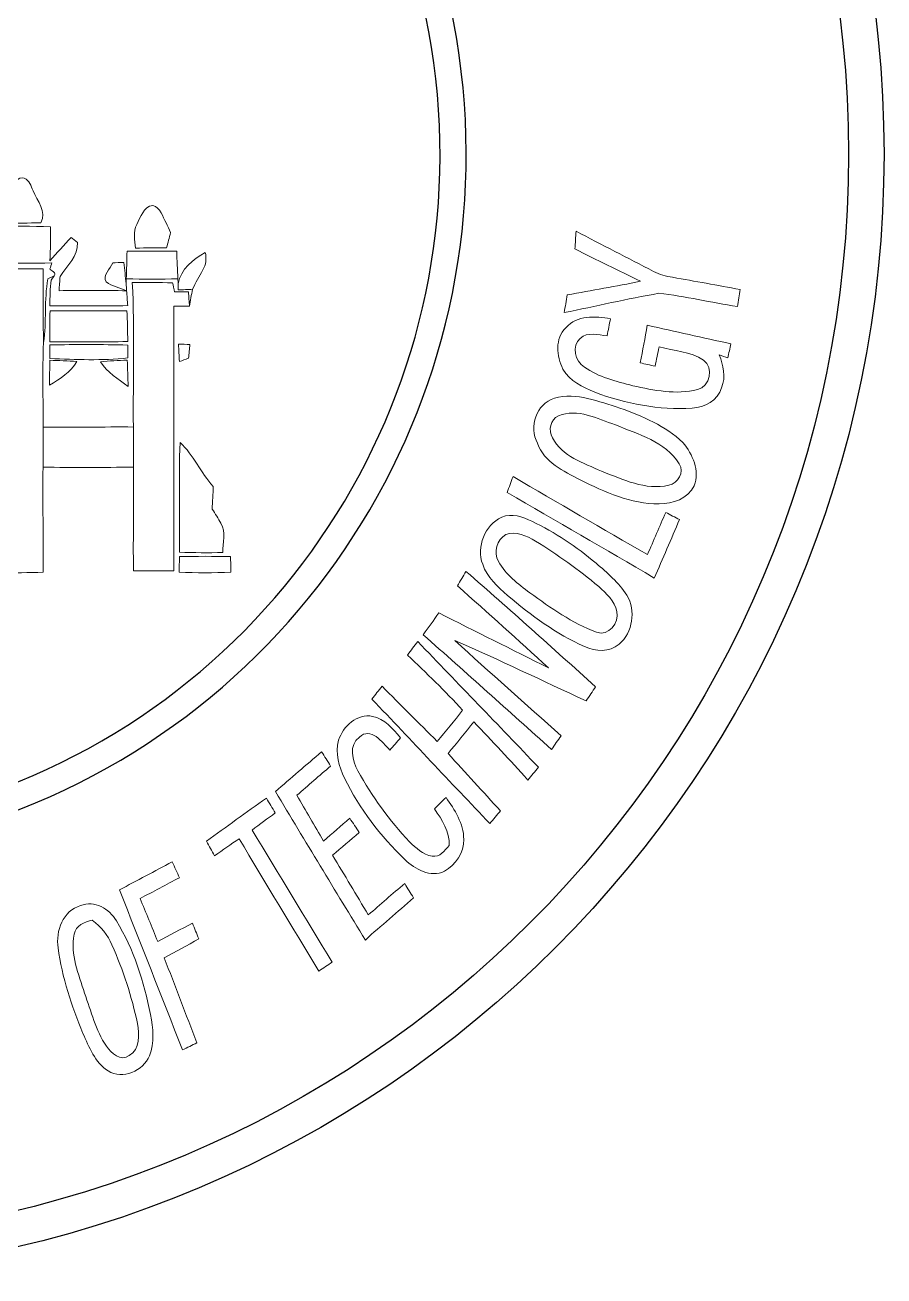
# Model space of a CAD drawing. Extents: x 31132 to 885236, y 345273 to 1212165.
# Drawn here: x 70974 to 71389, y 534571 to 535174 of the extents above; entities that cross this region are included whole.
import ezdxf

# ---------------------------------------------------------------- set-up
doc = ezdxf.new("R2010")
doc.units = 0
doc.header["$LTSCALE"] = 1000
doc.layers.get('0').update_dxf_attribs({"linetype": 'CONTINUOUS'})
doc.layers.add('_U+56FE_U+5C42 1', color=7, linetype='CONTINUOUS')

# ---------------------------------------------------------------- blocks, each defined once
blk = doc.blocks.new('A$C1A3047F4')
at = {"color": 5}
for radius in [12022, 11642]:
    blk.add_circle((0, 0), radius, dxfattribs=at)
for radius, start, end in [(7542, 286.2137, 253.6594), (7262, 285.5907, 254.1354)]:
    blk.add_arc((0, 0), radius, start, end, dxfattribs=at)
at = {"layer": '_U+56FE_U+5C42 1', "color": 5, "lineweight": 0}
for points, knots in [([(2673, -362), (2694, -309), (2736, -239), (2804, -258), (2860, -281), (2874, -343), (2899, -392), (2941, -505), (3052, -613), (2981, -737), (2850, -739), (2719, -740), (2588, -740), (2512, -605), (2624, -483), (2673, -362), (2673, -362), (2673, -362), (2673, -362)], [0, 0, 0, 0, 1, 1, 1, 2, 2, 2, 3, 3, 3, 4, 4, 4, 5, 5, 5, 6, 6, 6, 6]), ([(4010, -754), (4051, -677), (4081, -564), (4181, -550), (4264, -576), (4287, -669), (4325, -737), (4341, -772), (4357, -807), (4373, -842), (4358, -896), (4343, -951), (4329, -1005), (4219, -1005), (4108, -1005), (3998, -1008), (3990, -923), (3968, -833), (4010, -754), (4010, -754), (4010, -754), (4010, -754)], [0, 0, 0, 0, 1, 1, 1, 2, 2, 2, 3, 3, 3, 4, 4, 4, 5, 5, 5, 6, 6, 6, 7, 7, 7, 7]), ([(2483, -778), (2683, -772), (2884, -772), (3084, -778), (3087, -900), (3084, -1021), (3079, -1143), (3157, -1062), (3227, -972), (3307, -893), (3323, -906), (3356, -933), (3373, -946), (3386, -1093), (3262, -1198), (3188, -1310), (3184, -1361), (3180, -1413), (3177, -1464), (3418, -1460), (3660, -1458), (3901, -1465), (3905, -1518), (3909, -1571), (3914, -1624), (3635, -1627), (3356, -1626), (3078, -1625), (3079, -1533), (3080, -1441), (3093, -1350), (3093, -1350), (3124, -1303), (3124, -1303), (3162, -1273), (3080, -1247), (3079, -1229), (3084, -1214), (3095, -1182), (3101, -1167), (2895, -1168), (2689, -1168), (2483, -1167), (2481, -1037), (2481, -907), (2483, -778), (2483, -778), (2483, -778), (2483, -778)], [0, 0, 0, 0, 1, 1, 1, 2, 2, 2, 3, 3, 3, 4, 4, 4, 5, 5, 5, 6, 6, 6, 7, 7, 7, 8, 8, 8, 9, 9, 9, 10, 10, 10, 11, 11, 11, 12, 12, 12, 13, 13, 13, 14, 14, 14, 15, 15, 15, 16, 16, 16, 16]), ([(8721, -826), (8997, -973), (9275, -1113), (9551, -1258), (9614, -1293), (9685, -1308), (9755, -1320), (9996, -1362), (10237, -1407), (10478, -1451), (10469, -1512), (10460, -1572), (10451, -1633), (10169, -1592), (9892, -1523), (9609, -1492), (9268, -1549), (8932, -1632), (8593, -1698), (8604, -1635), (8615, -1572), (8626, -1509), (8888, -1462), (9149, -1416), (9410, -1363), (9177, -1245), (8939, -1136), (8708, -1016), (8712, -953), (8716, -889), (8721, -826), (8721, -826), (8721, -826), (8721, -826)], [0, 0, 0, 0, 1, 1, 1, 2, 2, 2, 3, 3, 3, 4, 4, 4, 5, 5, 5, 6, 6, 6, 7, 7, 7, 8, 8, 8, 9, 9, 9, 10, 10, 10, 11, 11, 11, 11]), ([(3906, -1040), (4084, -1039), (4261, -1039), (4439, -1040), (4441, -1139), (4445, -1238), (4451, -1337), (4267, -1341), (4082, -1341), (3898, -1337), (3901, -1238), (3904, -1139), (3906, -1040), (3906, -1040), (3906, -1040), (3906, -1040)], [0, 0, 0, 0, 1, 1, 1, 2, 2, 2, 3, 3, 3, 4, 4, 4, 5, 5, 5, 5]), ([(4453, -1391), (4480, -1231), (4615, -1131), (4745, -1053), (4758, -1119), (4756, -1185), (4717, -1242), (4680, -1310), (4640, -1377), (4609, -1449), (4557, -1451), (4506, -1453), (4455, -1456), (4454, -1439), (4453, -1407), (4453, -1391), (4453, -1391), (4453, -1391), (4453, -1391)], [0, 0, 0, 0, 1, 1, 1, 2, 2, 2, 3, 3, 3, 4, 4, 4, 5, 5, 5, 6, 6, 6, 6]), ([(3752, -1166), (3782, -1165), (3841, -1162), (3871, -1161), (3880, -1238), (3889, -1314), (3896, -1391), (3898, -1409), (3900, -1445), (3901, -1464), (3829, -1432), (3744, -1421), (3683, -1369), (3638, -1298), (3728, -1230), (3752, -1166), (3752, -1166), (3752, -1166), (3752, -1166)], [0, 0, 0, 0, 1, 1, 1, 2, 2, 2, 3, 3, 3, 4, 4, 4, 5, 5, 5, 6, 6, 6, 6]), ([(2541, -1233), (2696, -1229), (2851, -1228), (3006, -1229), (3006, -1494), (3006, -1758), (3010, -2023), (2997, -2323), (3008, -2624), (3005, -2925), (3005, -3068), (3005, -3212), (3005, -3355), (3003, -3730), (3006, -4106), (3006, -4481), (2852, -4486), (2697, -4487), (2543, -4485), (2536, -3844), (2566, -3202), (2543, -2561), (2548, -2356), (2548, -2150), (2543, -1945), (2537, -1707), (2542, -1470), (2541, -1233), (2541, -1233), (2541, -1233), (2541, -1233)], [0, 0, 0, 0, 1, 1, 1, 2, 2, 2, 3, 3, 3, 4, 4, 4, 5, 5, 5, 6, 6, 6, 7, 7, 7, 8, 8, 8, 9, 9, 9, 10, 10, 10, 10]), ([(3057, -1337), (3057, -1337), (3124, -1303), (3124, -1303), (3124, -1303), (3093, -1350), (3093, -1350), (3080, -1441), (3079, -1533), (3078, -1625), (3356, -1626), (3635, -1627), (3914, -1624), (3909, -1571), (3905, -1518), (3901, -1465), (3901, -1465), (3901, -1464), (3901, -1464), (3900, -1445), (3898, -1409), (3896, -1391), (3897, -1377), (3897, -1350), (3898, -1337), (4082, -1341), (4267, -1341), (4451, -1337), (4452, -1351), (4453, -1378), (4453, -1391), (4453, -1407), (4454, -1439), (4455, -1456), (4506, -1453), (4557, -1451), (4609, -1449), (4595, -1509), (4585, -1570), (4575, -1631), (4572, -1579), (4568, -1528), (4565, -1477), (4515, -1476), (4465, -1475), (4415, -1475), (4410, -1451), (4399, -1403), (4394, -1379), (4250, -1376), (4106, -1375), (3962, -1376), (3988, -1892), (3968, -2408), (3974, -2925), (3651, -2921), (3328, -2931), (3005, -2925), (3008, -2624), (2997, -2323), (3010, -2023), (3045, -1796), (3015, -1564), (3057, -1337), (3057, -1337), (3057, -1337), (3057, -1337)], [0, 0, 0, 0, 1, 1, 1, 2, 2, 2, 3, 3, 3, 4, 4, 4, 5, 5, 5, 6, 6, 6, 7, 7, 7, 8, 8, 8, 9, 9, 9, 10, 10, 10, 11, 11, 11, 12, 12, 12, 13, 13, 13, 14, 14, 14, 15, 15, 15, 16, 16, 16, 17, 17, 17, 18, 18, 18, 19, 19, 19, 20, 20, 20, 21, 21, 21, 22, 22, 22, 22]), ([(3962, -1376), (4106, -1375), (4250, -1376), (4394, -1379), (4399, -1403), (4410, -1451), (4415, -1475), (4465, -1475), (4515, -1476), (4565, -1477), (4568, -1528), (4572, -1579), (4575, -1631), (4519, -1630), (4463, -1629), (4408, -1629), (4408, -1733), (4408, -1837), (4407, -1942), (4404, -2257), (4410, -2573), (4408, -2888), (4405, -3160), (4410, -3432), (4408, -3703), (4406, -3957), (4409, -4211), (4409, -4465), (4264, -4466), (4119, -4466), (3974, -4465), (3971, -4095), (3977, -3725), (3974, -3355), (3974, -3212), (3974, -3068), (3974, -2925), (3968, -2408), (3988, -1892), (3962, -1376), (3962, -1376), (3962, -1376), (3962, -1376)], [0, 0, 0, 0, 1, 1, 1, 2, 2, 2, 3, 3, 3, 4, 4, 4, 5, 5, 5, 6, 6, 6, 7, 7, 7, 8, 8, 8, 9, 9, 9, 10, 10, 10, 11, 11, 11, 12, 12, 12, 13, 13, 13, 14, 14, 14, 14]), ([(3080, -1679), (3355, -1677), (3630, -1679), (3905, -1678), (3909, -1788), (3912, -1898), (3914, -2008), (3635, -2018), (3357, -2010), (3078, -2013), (3078, -1902), (3079, -1790), (3080, -1679), (3080, -1679), (3080, -1679), (3080, -1679)], [0, 0, 0, 0, 1, 1, 1, 2, 2, 2, 3, 3, 3, 4, 4, 4, 5, 5, 5, 5]), ([(8611, -1861), (8730, -1725), (8927, -1736), (9089, -1764), (9077, -1825), (9065, -1886), (9054, -1947), (8959, -1940), (8843, -1900), (8765, -1976), (8666, -2057), (8710, -2220), (8809, -2283), (8963, -2390), (9150, -2436), (9330, -2483), (9555, -2531), (9793, -2583), (10021, -2522), (10158, -2493), (10198, -2287), (10086, -2208), (9946, -2112), (9769, -2109), (9610, -2067), (9596, -2135), (9581, -2204), (9567, -2273), (9514, -2261), (9461, -2249), (9409, -2238), (9433, -2103), (9460, -1969), (9483, -1834), (9782, -1901), (10081, -1967), (10380, -2033), (10369, -2083), (10358, -2134), (10347, -2184), (10324, -2176), (10278, -2159), (10255, -2150), (10299, -2262), (10329, -2388), (10280, -2504), (10240, -2641), (10099, -2717), (9964, -2722), (9609, -2743), (9252, -2678), (8922, -2552), (8792, -2497), (8650, -2433), (8580, -2304), (8511, -2166), (8491, -1977), (8611, -1861), (8611, -1861), (8611, -1861), (8611, -1861)], [0, 0, 0, 0, 1, 1, 1, 2, 2, 2, 3, 3, 3, 4, 4, 4, 5, 5, 5, 6, 6, 6, 7, 7, 7, 8, 8, 8, 9, 9, 9, 10, 10, 10, 11, 11, 11, 12, 12, 12, 13, 13, 13, 14, 14, 14, 15, 15, 15, 16, 16, 16, 17, 17, 17, 18, 18, 18, 19, 19, 19, 20, 20, 20, 20]), ([(3078, -2043), (3356, -2042), (3634, -2038), (3913, -2047), (3913, -2093), (3914, -2138), (3915, -2184), (3637, -2214), (3357, -2203), (3078, -2190), (3077, -2141), (3077, -2092), (3078, -2043), (3078, -2043), (3078, -2043), (3078, -2043)], [0, 0, 0, 0, 1, 1, 1, 2, 2, 2, 3, 3, 3, 4, 4, 4, 5, 5, 5, 5]), ([(4458, -2038), (4488, -2038), (4548, -2039), (4579, -2039), (4576, -2088), (4571, -2138), (4564, -2187), (4532, -2201), (4500, -2212), (4467, -2222), (4464, -2161), (4461, -2099), (4458, -2038), (4458, -2038), (4458, -2038), (4458, -2038)], [0, 0, 0, 0, 1, 1, 1, 2, 2, 2, 3, 3, 3, 4, 4, 4, 5, 5, 5, 5]), ([(3077, -2209), (3174, -2212), (3271, -2216), (3368, -2222), (3301, -2338), (3186, -2408), (3076, -2477), (3076, -2388), (3076, -2298), (3077, -2209), (3077, -2209), (3077, -2209), (3077, -2209)], [0, 0, 0, 0, 1, 1, 1, 2, 2, 2, 3, 3, 3, 4, 4, 4, 4]), ([(3622, -2225), (3717, -2217), (3812, -2212), (3908, -2207), (3911, -2301), (3914, -2395), (3918, -2489), (3810, -2412), (3694, -2339), (3622, -2225), (3622, -2225), (3622, -2225), (3622, -2225)], [0, 0, 0, 0, 1, 1, 1, 2, 2, 2, 3, 3, 3, 4, 4, 4, 4]), ([(8489, -2617), (8725, -2545), (8965, -2656), (9191, -2721), (9430, -2811), (9681, -2908), (9866, -3092), (9971, -3216), (10049, -3393), (9985, -3554), (9922, -3695), (9754, -3747), (9610, -3749), (9309, -3752), (9030, -3618), (8763, -3492), (8587, -3396), (8378, -3303), (8307, -3099), (8213, -2922), (8291, -2677), (8489, -2617), (8489, -2617), (8489, -2617), (8489, -2617)], [0, 0, 0, 0, 1, 1, 1, 2, 2, 2, 3, 3, 3, 4, 4, 4, 5, 5, 5, 6, 6, 6, 7, 7, 7, 8, 8, 8, 8]), ([(8531, -2805), (8736, -2721), (8948, -2836), (9142, -2901), (9385, -3005), (9680, -3076), (9825, -3320), (9886, -3410), (9813, -3527), (9715, -3548), (9464, -3607), (9221, -3485), (8992, -3398), (8801, -3310), (8571, -3239), (8467, -3040), (8420, -2961), (8443, -2844), (8531, -2805), (8531, -2805), (8531, -2805), (8531, -2805)], [0, 0, 0, 0, 1, 1, 1, 2, 2, 2, 3, 3, 3, 4, 4, 4, 5, 5, 5, 6, 6, 6, 7, 7, 7, 7]), ([(3005, -2925), (3328, -2931), (3651, -2921), (3974, -2925), (3974, -3068), (3974, -3212), (3974, -3355), (3651, -3358), (3328, -3360), (3005, -3355), (3005, -3212), (3005, -3068), (3005, -2925), (3005, -2925), (3005, -2925), (3005, -2925)], [0, 0, 0, 0, 1, 1, 1, 2, 2, 2, 3, 3, 3, 4, 4, 4, 5, 5, 5, 5]), ([(4474, -3089), (4620, -3225), (4695, -3416), (4830, -3561), (4827, -3642), (4822, -3724), (4819, -3805), (4851, -3855), (4885, -3904), (4912, -3956), (4967, -4051), (4935, -4166), (4932, -4269), (4777, -4273), (4622, -4272), (4468, -4267), (4468, -4078), (4468, -3888), (4467, -3699), (4467, -3496), (4464, -3292), (4474, -3089), (4474, -3089), (4474, -3089), (4474, -3089)], [0, 0, 0, 0, 1, 1, 1, 2, 2, 2, 3, 3, 3, 4, 4, 4, 5, 5, 5, 6, 6, 6, 7, 7, 7, 8, 8, 8, 8]), ([(8045, -3456), (8525, -3735), (9004, -4016), (9486, -4292), (9551, -4141), (9616, -3990), (9682, -3840), (9731, -3865), (9780, -3891), (9829, -3917), (9740, -4126), (9650, -4335), (9559, -4543), (9034, -4235), (8508, -3931), (7981, -3627), (8002, -3570), (8023, -3513), (8045, -3456), (8045, -3456), (8045, -3456), (8045, -3456)], [0, 0, 0, 0, 1, 1, 1, 2, 2, 2, 3, 3, 3, 4, 4, 4, 5, 5, 5, 6, 6, 6, 7, 7, 7, 7]), ([(7923, -3891), (8031, -3845), (8148, -3887), (8247, -3935), (8494, -4054), (8725, -4206), (8934, -4384), (9055, -4486), (9179, -4591), (9264, -4726), (9366, -4892), (9327, -5125), (9182, -5252), (9078, -5337), (8928, -5334), (8811, -5277), (8509, -5140), (8237, -4945), (7986, -4730), (7879, -4636), (7768, -4534), (7719, -4396), (7650, -4210), (7740, -3974), (7923, -3891), (7923, -3891), (7923, -3891), (7923, -3891)], [0, 0, 0, 0, 1, 1, 1, 2, 2, 2, 3, 3, 3, 4, 4, 4, 5, 5, 5, 6, 6, 6, 7, 7, 7, 8, 8, 8, 9, 9, 9, 9]), ([(7966, -4075), (8076, -4039), (8190, -4091), (8285, -4146), (8522, -4292), (8748, -4456), (8963, -4633), (9044, -4708), (9132, -4789), (9159, -4901), (9183, -5020), (9070, -5172), (8940, -5124), (8679, -5025), (8448, -4864), (8225, -4700), (8098, -4605), (7964, -4508), (7890, -4364), (7830, -4268), (7873, -4132), (7966, -4075), (7966, -4075), (7966, -4075), (7966, -4075)], [0, 0, 0, 0, 1, 1, 1, 2, 2, 2, 3, 3, 3, 4, 4, 4, 5, 5, 5, 6, 6, 6, 7, 7, 7, 8, 8, 8, 8]), ([(4468, -4311), (4651, -4310), (4833, -4310), (5015, -4311), (5017, -4367), (5018, -4424), (5019, -4480), (4834, -4488), (4649, -4488), (4464, -4480), (4465, -4424), (4467, -4367), (4468, -4311), (4468, -4311), (4468, -4311), (4468, -4311)], [0, 0, 0, 0, 1, 1, 1, 2, 2, 2, 3, 3, 3, 4, 4, 4, 5, 5, 5, 5]), ([(7539, -4472), (8009, -4876), (8467, -5295), (8930, -5707), (8895, -5758), (8862, -5809), (8828, -5860), (8359, -5643), (7894, -5418), (7420, -5212), (7797, -5556), (8183, -5891), (8560, -6235), (8526, -6282), (8491, -6331), (8457, -6379), (7999, -5970), (7541, -5559), (7082, -5150), (7138, -5072), (7193, -4994), (7249, -4917), (7641, -5114), (8033, -5309), (8425, -5506), (8103, -5209), (7776, -4918), (7449, -4627), (7479, -4575), (7509, -4523), (7539, -4472), (7539, -4472), (7539, -4472), (7539, -4472)], [0, 0, 0, 0, 1, 1, 1, 2, 2, 2, 3, 3, 3, 4, 4, 4, 5, 5, 5, 6, 6, 6, 7, 7, 7, 8, 8, 8, 9, 9, 9, 10, 10, 10, 11, 11, 11, 11]), ([(6913, -5368), (6950, -5319), (6986, -5271), (7023, -5223), (7453, -5674), (7888, -6119), (8317, -6571), (8279, -6616), (8241, -6662), (8202, -6707), (8013, -6496), (7821, -6289), (7624, -6085), (7532, -6198), (7439, -6311), (7348, -6424), (7536, -6627), (7721, -6834), (7910, -7037), (7872, -7082), (7834, -7128), (7796, -7174), (7373, -6730), (6954, -6284), (6531, -5840), (6567, -5794), (6604, -5748), (6640, -5702), (6836, -5900), (7033, -6097), (7231, -6293), (7324, -6184), (7414, -6072), (7504, -5960), (7317, -5753), (7114, -5562), (6913, -5368), (6913, -5368), (6913, -5368), (6913, -5368)], [0, 0, 0, 0, 1, 1, 1, 2, 2, 2, 3, 3, 3, 4, 4, 4, 5, 5, 5, 6, 6, 6, 7, 7, 7, 8, 8, 8, 9, 9, 9, 10, 10, 10, 11, 11, 11, 12, 12, 12, 13, 13, 13, 13]), ([(6174, -6281), (6222, -6131), (6371, -5992), (6539, -6025), (6666, -6053), (6758, -6157), (6836, -6254), (6803, -6302), (6762, -6344), (6723, -6387), (6646, -6301), (6518, -6134), (6397, -6247), (6278, -6336), (6322, -6497), (6382, -6608), (6531, -6885), (6721, -7140), (6935, -7370), (7003, -7435), (7079, -7507), (7177, -7523), (7260, -7539), (7309, -7459), (7360, -7410), (7365, -7260), (7285, -7133), (7201, -7017), (7242, -6975), (7284, -6934), (7326, -6893), (7418, -7027), (7516, -7173), (7516, -7343), (7522, -7486), (7428, -7615), (7310, -7685), (7158, -7756), (6994, -7665), (6885, -7559), (6621, -7310), (6399, -7014), (6239, -6689), (6175, -6564), (6137, -6420), (6174, -6281), (6174, -6281), (6174, -6281), (6174, -6281)], [0, 0, 0, 0, 1, 1, 1, 2, 2, 2, 3, 3, 3, 4, 4, 4, 5, 5, 5, 6, 6, 6, 7, 7, 7, 8, 8, 8, 9, 9, 9, 10, 10, 10, 11, 11, 11, 12, 12, 12, 13, 13, 13, 14, 14, 14, 15, 15, 15, 16, 16, 16, 16]), ([(5497, -6831), (5660, -6687), (5827, -6547), (5992, -6404), (6024, -6455), (6056, -6506), (6088, -6557), (5968, -6662), (5847, -6765), (5728, -6870), (5820, -7035), (5917, -7198), (6013, -7361), (6107, -7279), (6200, -7198), (6294, -7117), (6328, -7168), (6362, -7218), (6396, -7269), (6301, -7352), (6206, -7433), (6110, -7514), (6237, -7727), (6366, -7939), (6492, -8153), (6622, -8041), (6750, -7926), (6883, -7817), (6914, -7868), (6945, -7918), (6977, -7969), (6807, -8122), (6630, -8267), (6461, -8422), (6137, -7893), (5817, -7363), (5497, -6831), (5497, -6831), (5497, -6831), (5497, -6831)], [0, 0, 0, 0, 1, 1, 1, 2, 2, 2, 3, 3, 3, 4, 4, 4, 5, 5, 5, 6, 6, 6, 7, 7, 7, 8, 8, 8, 9, 9, 9, 10, 10, 10, 11, 11, 11, 12, 12, 12, 13, 13, 13, 13]), ([(4756, -7364), (4970, -7209), (5184, -7054), (5400, -6902), (5432, -6954), (5463, -7007), (5495, -7060), (5412, -7120), (5328, -7181), (5247, -7245), (5537, -7714), (5816, -8190), (6105, -8659), (6057, -8690), (6009, -8722), (5961, -8754), (5676, -8282), (5389, -7810), (5107, -7336), (5019, -7396), (4932, -7456), (4845, -7518), (4815, -7466), (4786, -7415), (4756, -7364), (4756, -7364), (4756, -7364), (4756, -7364)], [0, 0, 0, 0, 1, 1, 1, 2, 2, 2, 3, 3, 3, 4, 4, 4, 5, 5, 5, 6, 6, 6, 7, 7, 7, 8, 8, 8, 9, 9, 9, 9]), ([(3824, -7885), (4013, -7784), (4201, -7685), (4390, -7584), (4416, -7641), (4442, -7698), (4469, -7754), (4327, -7827), (4186, -7904), (4045, -7977), (4110, -8129), (4173, -8283), (4235, -8437), (4359, -8371), (4483, -8306), (4608, -8241), (4630, -8297), (4652, -8353), (4675, -8410), (4552, -8478), (4428, -8545), (4304, -8611), (4422, -8915), (4536, -9221), (4655, -9524), (4603, -9549), (4552, -9575), (4500, -9600), (4275, -9028), (4052, -8455), (3824, -7885), (3824, -7885), (3824, -7885), (3824, -7885)], [0, 0, 0, 0, 1, 1, 1, 2, 2, 2, 3, 3, 3, 4, 4, 4, 5, 5, 5, 6, 6, 6, 7, 7, 7, 8, 8, 8, 9, 9, 9, 10, 10, 10, 11, 11, 11, 11]), ([(3408, -8053), (3557, -7991), (3716, -8088), (3791, -8216), (3983, -8521), (4084, -8872), (4158, -9221), (4184, -9366), (4205, -9522), (4147, -9662), (4078, -9822), (3859, -9925), (3702, -9825), (3560, -9734), (3500, -9567), (3432, -9422), (3313, -9127), (3207, -8823), (3167, -8506), (3138, -8325), (3218, -8107), (3408, -8053), (3408, -8053), (3408, -8053), (3408, -8053)], [0, 0, 0, 0, 1, 1, 1, 2, 2, 2, 3, 3, 3, 4, 4, 4, 5, 5, 5, 6, 6, 6, 7, 7, 7, 8, 8, 8, 8]), ([(3338, -8360), (3357, -8265), (3450, -8230), (3533, -8209), (3624, -8279), (3700, -8368), (3744, -8475), (3864, -8745), (3957, -9028), (4018, -9317), (4033, -9432), (4048, -9592), (3930, -9660), (3836, -9726), (3737, -9634), (3684, -9560), (3569, -9389), (3521, -9184), (3451, -8992), (3387, -8788), (3295, -8577), (3338, -8360), (3338, -8360), (3338, -8360), (3338, -8360)], [0, 0, 0, 0, 1, 1, 1, 2, 2, 2, 3, 3, 3, 4, 4, 4, 5, 5, 5, 6, 6, 6, 7, 7, 7, 8, 8, 8, 8])]:
    blk.add_open_spline(points, degree=3, knots=knots, dxfattribs=at)

msp = doc.modelspace()

# ---------------------------------------------------------------- block references
at = {"xscale": 0.0450000000114415, "yscale": 0.0450000000114415, "zscale": 0.0450000000114415}
msp.add_blockref('A$C1A3047F4', (70847.88, 535111.67), dxfattribs=at)

doc.saveas('drawing.dxf')
